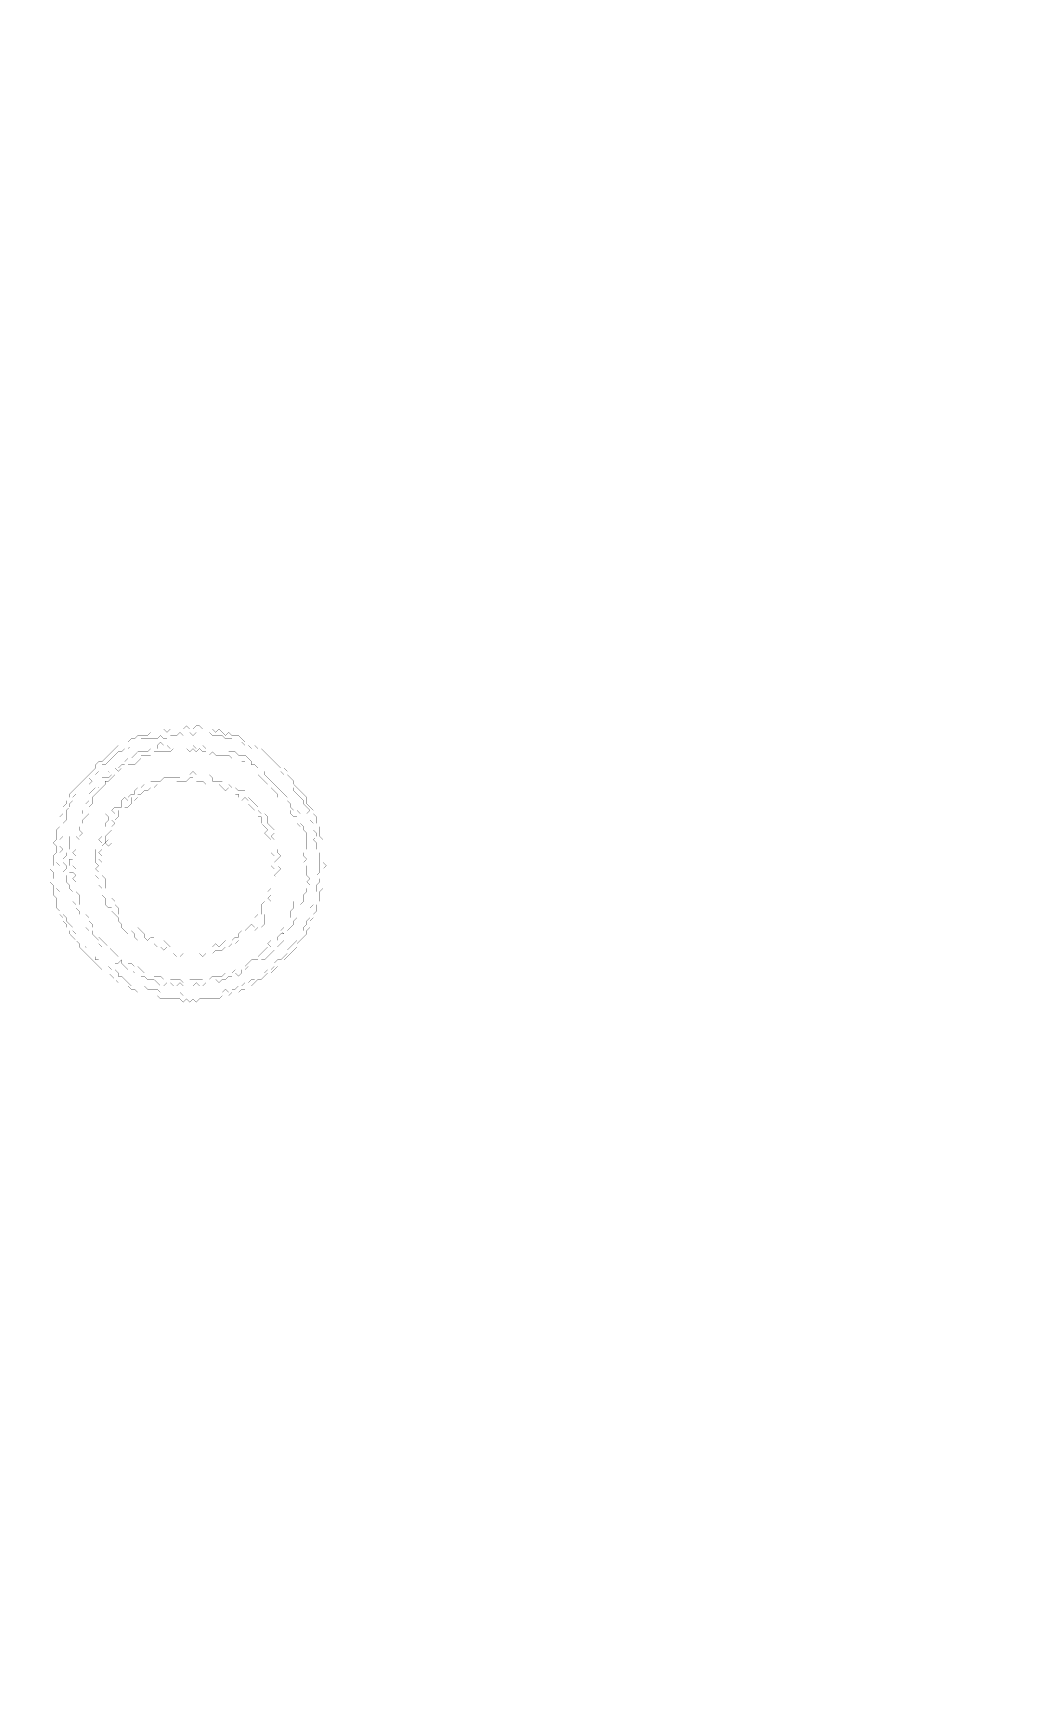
# Model space of a CAD drawing. Header units: metres. Extents: x 0 to 4979, y -4979 to 0.
# Drawn here: x 2025 to 4979, y -4979 to 0 of the extents above; entities that cross this region are included whole.
import ezdxf

# ---------------------------------------------------------------- set-up
doc = ezdxf.new("R2010")
doc.units = ezdxf.units.M
for name, color, linetype in [('conductor', 1, 'Continuous'), ('dielectric', 8, 'Continuous'), ('substrate', 5, 'Continuous')]:
    doc.layers.add(name, color=color, linetype=linetype)

msp = doc.modelspace()

# ---------------------------------------------------------------- linework, layer by layer
at = {"layer": 'conductor', "const_width": 0.5}
for points in [[(2464.8, -2094.6), (2455, -2104.3), (2445.3, -2104.3), (2435.5, -2104.3), (2425.8, -2114.1), (2416.1, -2114.1), (2406.3, -2104.3), (2396.6, -2114.1), (2386.8, -2114.1), (2377.1, -2114.1), (2367.4, -2114.1), (2357.6, -2114.1), (2347.9, -2114.1), (2338.1, -2123.8), (2328.4, -2133.5), (2318.6, -2133.5), (2308.9, -2143.3), (2299.2, -2143.3), (2289.4, -2153), (2279.7, -2153), (2269.9, -2162.8), (2260.2, -2172.5), (2250.4, -2182.2), (2240.7, -2192), (2231, -2192), (2221.2, -2201.7), (2221.2, -2211.5), (2211.5, -2221.2), (2201.7, -2221.2), (2192, -2231), (2201.7, -2240.7), (2192, -2250.4), (2182.2, -2250.4), (2172.5, -2250.4), (2162.8, -2260.2), (2153, -2269.9), (2153, -2279.7), (2143.3, -2289.4), (2143.3, -2299.2), (2133.5, -2308.9), (2133.5, -2318.6), (2123.8, -2328.4), (2123.8, -2338.1), (2123.8, -2347.9), (2123.8, -2357.6), (2114.1, -2367.4), (2114.1, -2377.1), (2114.1, -2386.8), (2114.1, -2396.6), (2114.1, -2406.3), (2104.3, -2416.1), (2104.3, -2425.8), (2104.3, -2435.5), (2114.1, -2445.3), (2104.3, -2455), (2104.3, -2464.8), (2104.3, -2474.5), (2094.6, -2484.3), (2104.3, -2494), (2104.3, -2503.7), (2104.3, -2513.5), (2104.3, -2523.2), (2104.3, -2533), (2104.3, -2542.7), (2104.3, -2552.5), (2094.6, -2562.2), (2104.3, -2571.9), (2104.3, -2581.7), (2114.1, -2591.4), (2114.1, -2601.2), (2114.1, -2610.9), (2114.1, -2620.6), (2114.1, -2630.4), (2114.1, -2640.1), (2123.8, -2649.9), (2123.8, -2659.6), (2133.5, -2669.4), (2143.3, -2679.1), (2143.3, -2688.8), (2153, -2698.6), (2153, -2708.3), (2162.8, -2718.1), (2172.5, -2727.8), (2182.2, -2737.6), (2192, -2747.3), (2201.7, -2757), (2211.5, -2766.8), (2211.5, -2776.5), (2221.2, -2776.5), (2231, -2786.3), (2240.7, -2796), (2250.4, -2796), (2260.2, -2805.8), (2269.9, -2805.8), (2279.7, -2815.5), (2279.7, -2825.2), (2289.4, -2825.2), (2299.2, -2835), (2308.9, -2844.7), (2318.6, -2854.5), (2328.4, -2844.7), (2338.1, -2854.5), (2347.9, -2854.5), (2357.6, -2854.5), (2367.4, -2864.2), (2377.1, -2864.2), (2386.8, -2864.2), (2396.6, -2864.2), (2406.3, -2873.9), (2416.1, -2873.9), (2425.8, -2873.9), (2435.5, -2873.9), (2445.3, -2873.9), (2455, -2873.9), (2464.8, -2873.9), (2474.5, -2883.7), (2484.3, -2883.7), (2494, -2883.7), (2503.7, -2883.7), (2513.5, -2883.7), (2523.2, -2883.7), (2533, -2883.7), (2542.7, -2883.7), (2552.5, -2883.7), (2562.2, -2883.7), (2571.9, -2873.9), (2581.7, -2873.9), (2591.4, -2873.9), (2601.2, -2864.2), (2610.9, -2873.9), (2620.6, -2864.2), (2630.4, -2864.2), (2640.1, -2854.5), (2649.9, -2854.5), (2659.6, -2844.7), (2669.4, -2844.7), (2679.1, -2835), (2688.8, -2835), (2698.6, -2825.2), (2708.3, -2815.5), (2718.1, -2815.5), (2727.8, -2805.8), (2737.6, -2805.8), (2747.3, -2796), (2747.3, -2786.3), (2757, -2776.5), (2766.8, -2776.5), (2776.5, -2766.8), (2786.3, -2757), (2786.3, -2747.3), (2796, -2737.6), (2805.8, -2727.8), (2815.5, -2718.1), (2815.5, -2708.3), (2825.2, -2698.6), (2835, -2688.8), (2835, -2679.1), (2844.7, -2669.4), (2844.7, -2659.6), (2854.5, -2649.9), (2854.5, -2640.1), (2854.5, -2630.4), (2854.5, -2620.6), (2864.2, -2610.9), (2864.2, -2601.2), (2864.2, -2591.4), (2864.2, -2581.7), (2873.9, -2571.9), (2873.9, -2562.2), (2873.9, -2552.5), (2883.7, -2542.7), (2883.7, -2533), (2873.9, -2523.2), (2883.7, -2513.5), (2883.7, -2503.7), (2883.7, -2494), (2883.7, -2484.3), (2883.7, -2474.5), (2883.7, -2464.8), (2883.7, -2455), (2873.9, -2445.3), (2873.9, -2435.5), (2873.9, -2425.8), (2864.2, -2416.1), (2873.9, -2406.3), (2873.9, -2396.6), (2864.2, -2386.8), (2864.2, -2377.1), (2864.2, -2367.4), (2854.5, -2357.6), (2854.5, -2347.9), (2844.7, -2338.1), (2854.5, -2328.4), (2844.7, -2318.6), (2835, -2308.9), (2835, -2299.2), (2825.2, -2289.4), (2815.5, -2279.7), (2805.8, -2269.9), (2805.8, -2260.2), (2796, -2250.4), (2786.3, -2240.7), (2776.5, -2231), (2776.5, -2221.2), (2766.8, -2211.5), (2757, -2211.5), (2747.3, -2201.7), (2737.6, -2192), (2727.8, -2182.2), (2718.1, -2172.5), (2708.3, -2162.8), (2698.6, -2153), (2688.8, -2143.3), (2679.1, -2143.3), (2669.4, -2133.5), (2659.6, -2133.5), (2649.9, -2123.8), (2640.1, -2123.8), (2630.4, -2123.8), (2620.6, -2114.1), (2610.9, -2114.1), (2601.2, -2114.1), (2591.4, -2104.3), (2581.7, -2104.3), (2571.9, -2104.3), (2562.2, -2104.3), (2552.5, -2094.6), (2542.7, -2094.6), (2533, -2094.6), (2523.2, -2094.6), (2513.5, -2094.6), (2503.7, -2104.3), (2494, -2094.6), (2484.3, -2094.6), (2474.5, -2104.3)], [(2396.6, -2133.5), (2406.3, -2123.8), (2416.1, -2133.5), (2425.8, -2133.5), (2435.5, -2143.3), (2445.3, -2133.5), (2455, -2133.5), (2464.8, -2133.5), (2474.5, -2133.5), (2484.3, -2133.5), (2494, -2133.5), (2503.7, -2133.5), (2513.5, -2143.3), (2523.2, -2133.5), (2533, -2133.5), (2542.7, -2143.3), (2552.5, -2143.3), (2562.2, -2133.5), (2571.9, -2143.3), (2581.7, -2143.3), (2591.4, -2143.3), (2601.2, -2133.5), (2610.9, -2143.3), (2610.9, -2153), (2620.6, -2153), (2630.4, -2153), (2640.1, -2162.8), (2649.9, -2162.8), (2659.6, -2162.8), (2669.4, -2172.5), (2679.1, -2182.2), (2679.1, -2192), (2688.8, -2192), (2698.6, -2201.7), (2708.3, -2201.7), (2718.1, -2211.5), (2718.1, -2221.2), (2727.8, -2231), (2737.6, -2240.7), (2747.3, -2250.4), (2757, -2260.2), (2766.8, -2269.9), (2776.5, -2279.7), (2786.3, -2289.4), (2786.3, -2299.2), (2796, -2308.9), (2796, -2318.6), (2805.8, -2328.4), (2815.5, -2328.4), (2825.2, -2338.1), (2825.2, -2347.9), (2825.2, -2357.6), (2825.2, -2367.4), (2835, -2377.1), (2835, -2386.8), (2844.7, -2396.6), (2844.7, -2406.3), (2844.7, -2416.1), (2844.7, -2425.8), (2844.7, -2435.5), (2844.7, -2445.3), (2835, -2455), (2835, -2464.8), (2844.7, -2474.5), (2835, -2484.3), (2844.7, -2494), (2844.7, -2503.7), (2844.7, -2513.5), (2844.7, -2523.2), (2854.5, -2533), (2844.7, -2542.7), (2854.5, -2552.5), (2844.7, -2562.2), (2844.7, -2571.9), (2835, -2581.7), (2835, -2591.4), (2835, -2601.2), (2825.2, -2610.9), (2825.2, -2620.6), (2815.5, -2630.4), (2815.5, -2640.1), (2815.5, -2649.9), (2805.8, -2659.6), (2805.8, -2669.4), (2796, -2679.1), (2786.3, -2688.8), (2786.3, -2698.6), (2776.5, -2708.3), (2776.5, -2718.1), (2766.8, -2727.8), (2757, -2737.6), (2747.3, -2737.6), (2747.3, -2747.3), (2737.6, -2757), (2727.8, -2766.8), (2718.1, -2776.5), (2708.3, -2776.5), (2698.6, -2786.3), (2688.8, -2796), (2679.1, -2796), (2669.4, -2796), (2659.6, -2805.8), (2649.9, -2805.8), (2649.9, -2815.5), (2640.1, -2825.2), (2630.4, -2815.5), (2620.6, -2825.2), (2610.9, -2825.2), (2601.2, -2835), (2591.4, -2835), (2581.7, -2844.7), (2571.9, -2835), (2562.2, -2844.7), (2552.5, -2844.7), (2542.7, -2844.7), (2533, -2854.5), (2523.2, -2854.5), (2513.5, -2844.7), (2503.7, -2854.5), (2494, -2854.5), (2484.3, -2854.5), (2474.5, -2854.5), (2464.8, -2844.7), (2455, -2854.5), (2445.3, -2854.5), (2435.5, -2844.7), (2425.8, -2844.7), (2416.1, -2854.5), (2406.3, -2854.5), (2396.6, -2844.7), (2386.8, -2835), (2377.1, -2835), (2367.4, -2835), (2357.6, -2825.2), (2347.9, -2825.2), (2338.1, -2815.5), (2328.4, -2815.5), (2318.6, -2805.8), (2308.9, -2805.8), (2299.2, -2796), (2289.4, -2786.3), (2289.4, -2776.5), (2279.7, -2786.3), (2269.9, -2786.3), (2260.2, -2776.5), (2260.2, -2766.8), (2250.4, -2766.8), (2240.7, -2757), (2231, -2747.3), (2231, -2737.6), (2221.2, -2727.8), (2221.2, -2718.1), (2211.5, -2708.3), (2201.7, -2698.6), (2201.7, -2688.8), (2192, -2688.8), (2182.2, -2679.1), (2182.2, -2669.4), (2182.2, -2659.6), (2172.5, -2649.9), (2162.8, -2640.1), (2162.8, -2630.4), (2153, -2620.6), (2153, -2610.9), (2143.3, -2601.2), (2143.3, -2591.4), (2143.3, -2581.7), (2143.3, -2571.9), (2133.5, -2562.2), (2133.5, -2552.5), (2123.8, -2542.7), (2123.8, -2533), (2123.8, -2523.2), (2114.1, -2513.5), (2123.8, -2503.7), (2123.8, -2494), (2114.1, -2484.3), (2114.1, -2474.5), (2123.8, -2464.8), (2123.8, -2455), (2133.5, -2445.3), (2133.5, -2435.5), (2133.5, -2425.8), (2133.5, -2416.1), (2133.5, -2406.3), (2143.3, -2396.6), (2153, -2386.8), (2153, -2377.1), (2153, -2367.4), (2153, -2357.6), (2153, -2347.9), (2162.8, -2338.1), (2172.5, -2338.1), (2172.5, -2328.4), (2182.2, -2318.6), (2182.2, -2308.9), (2192, -2299.2), (2192, -2289.4), (2192, -2279.7), (2201.7, -2269.9), (2211.5, -2260.2), (2221.2, -2260.2), (2211.5, -2250.4), (2221.2, -2240.7), (2231, -2231), (2240.7, -2231), (2250.4, -2231), (2260.2, -2221.2), (2250.4, -2211.5), (2260.2, -2201.7), (2269.9, -2192), (2279.7, -2201.7), (2289.4, -2192), (2299.2, -2192), (2299.2, -2182.2), (2308.9, -2172.5), (2318.6, -2172.5), (2328.4, -2162.8), (2338.1, -2153), (2347.9, -2153), (2357.6, -2153), (2367.4, -2153), (2377.1, -2143.3), (2386.8, -2143.3), (2396.6, -2143.3)], [(2494, -2231), (2484.3, -2240.7), (2474.5, -2240.7), (2464.8, -2240.7), (2455, -2240.7), (2445.3, -2250.4), (2435.5, -2250.4), (2425.8, -2250.4), (2416.1, -2250.4), (2406.3, -2250.4), (2396.6, -2250.4), (2386.8, -2260.2), (2377.1, -2260.2), (2367.4, -2269.9), (2357.6, -2269.9), (2347.9, -2279.7), (2338.1, -2279.7), (2338.1, -2289.4), (2328.4, -2299.2), (2318.6, -2289.4), (2318.6, -2299.2), (2318.6, -2308.9), (2308.9, -2318.6), (2299.2, -2318.6), (2289.4, -2328.4), (2279.7, -2328.4), (2279.7, -2338.1), (2279.7, -2347.9), (2269.9, -2357.6), (2260.2, -2347.9), (2260.2, -2338.1), (2260.2, -2347.9), (2260.2, -2357.6), (2269.9, -2367.4), (2260.2, -2377.1), (2260.2, -2386.8), (2250.4, -2396.6), (2240.7, -2406.3), (2240.7, -2416.1), (2240.7, -2425.8), (2231, -2435.5), (2231, -2445.3), (2221.2, -2455), (2231, -2464.8), (2221.2, -2474.5), (2231, -2484.3), (2231, -2494), (2231, -2503.7), (2231, -2513.5), (2231, -2523.2), (2240.7, -2533), (2240.7, -2542.7), (2240.7, -2552.5), (2240.7, -2562.2), (2250.4, -2571.9), (2260.2, -2581.7), (2260.2, -2591.4), (2269.9, -2601.2), (2269.9, -2610.9), (2279.7, -2620.6), (2279.7, -2630.4), (2279.7, -2640.1), (2289.4, -2649.9), (2299.2, -2659.6), (2308.9, -2669.4), (2318.6, -2679.1), (2328.4, -2688.8), (2338.1, -2679.1), (2347.9, -2688.8), (2357.6, -2698.6), (2357.6, -2708.3), (2367.4, -2718.1), (2377.1, -2708.3), (2386.8, -2708.3), (2396.6, -2718.1), (2406.3, -2727.8), (2416.1, -2718.1), (2425.8, -2727.8), (2435.5, -2737.6), (2445.3, -2737.6), (2455, -2737.6), (2464.8, -2737.6), (2474.5, -2737.6), (2484.3, -2737.6), (2494, -2737.6), (2503.7, -2737.6), (2513.5, -2737.6), (2523.2, -2737.6), (2533, -2737.6), (2542.7, -2747.3), (2552.5, -2737.6), (2562.2, -2737.6), (2571.9, -2727.8), (2581.7, -2737.6), (2591.4, -2727.8), (2601.2, -2718.1), (2610.9, -2718.1), (2620.6, -2718.1), (2630.4, -2708.3), (2640.1, -2708.3), (2640.1, -2698.6), (2649.9, -2688.8), (2659.6, -2688.8), (2669.4, -2679.1), (2679.1, -2669.4), (2688.8, -2679.1), (2688.8, -2669.4), (2688.8, -2659.6), (2688.8, -2649.9), (2698.6, -2640.1), (2708.3, -2640.1), (2708.3, -2630.4), (2708.3, -2620.6), (2708.3, -2610.9), (2718.1, -2601.2), (2727.8, -2601.2), (2737.6, -2601.2), (2727.8, -2591.4), (2737.6, -2581.7), (2727.8, -2571.9), (2737.6, -2562.2), (2737.6, -2552.5), (2737.6, -2542.7), (2737.6, -2533), (2737.6, -2523.2), (2737.6, -2513.5), (2747.3, -2503.7), (2737.6, -2494), (2737.6, -2484.3), (2737.6, -2474.5), (2747.3, -2464.8), (2737.6, -2455), (2737.6, -2445.3), (2737.6, -2435.5), (2737.6, -2425.8), (2737.6, -2416.1), (2727.8, -2406.3), (2718.1, -2396.6), (2727.8, -2386.8), (2718.1, -2377.1), (2708.3, -2367.4), (2708.3, -2357.6), (2708.3, -2347.9), (2698.6, -2347.9), (2688.8, -2338.1), (2688.8, -2328.4), (2679.1, -2318.6), (2669.4, -2308.9), (2669.4, -2299.2), (2659.6, -2289.4), (2649.9, -2299.2), (2640.1, -2289.4), (2640.1, -2279.7), (2630.4, -2279.7), (2620.6, -2269.9), (2610.9, -2260.2), (2601.2, -2269.9), (2591.4, -2260.2), (2581.7, -2250.4), (2571.9, -2250.4), (2562.2, -2250.4), (2552.5, -2250.4), (2542.7, -2250.4), (2533, -2240.7), (2523.2, -2240.7), (2513.5, -2240.7), (2503.7, -2231)], [(2240.7, -2425.8), (2250.4, -2416.1), (2260.2, -2425.8), (2250.4, -2435.5)]]:
    msp.add_lwpolyline(points, close=True, dxfattribs=at)
at = {"layer": 'dielectric', "const_width": 0.5}
msp.add_lwpolyline([(2854.5, -2659.6)], close=True, dxfattribs=at)
at = {"layer": 'substrate', "const_width": 0.5}
msp.add_lwpolyline([(2016.6, -4978.3), (2026.4, -4978.3), (2036.1, -4978.3), (2045.9, -4978.3), (2055.6, -4978.3), (2065.3, -4978.3), (2075.1, -4978.3), (2084.8, -4978.3), (2094.6, -4978.3), (2104.3, -4978.3), (2114.1, -4978.3), (2123.8, -4978.3), (2133.5, -4978.3), (2143.3, -4978.3), (2153, -4978.3), (2162.8, -4978.3), (2172.5, -4978.3), (2182.2, -4978.3), (2192, -4978.3), (2201.7, -4978.3), (2211.5, -4978.3), (2221.2, -4978.3), (2231, -4978.3), (2240.7, -4978.3), (2250.4, -4978.3), (2260.2, -4978.3), (2269.9, -4978.3), (2279.7, -4978.3), (2289.4, -4978.3), (2299.2, -4978.3), (2308.9, -4978.3), (2318.6, -4978.3), (2328.4, -4978.3), (2338.1, -4978.3), (2347.9, -4978.3), (2357.6, -4978.3), (2367.4, -4978.3), (2377.1, -4978.3), (2386.8, -4978.3), (2396.6, -4978.3), (2406.3, -4978.3), (2416.1, -4978.3), (2425.8, -4978.3), (2435.5, -4978.3), (2445.3, -4978.3), (2455, -4978.3), (2464.8, -4978.3), (2474.5, -4978.3), (2484.3, -4978.3), (2494, -4978.3), (2503.7, -4978.3), (2513.5, -4978.3), (2523.2, -4978.3), (2533, -4978.3), (2542.7, -4978.3), (2552.5, -4978.3), (2562.2, -4978.3), (2571.9, -4978.3), (2581.7, -4978.3), (2591.4, -4978.3), (2601.2, -4978.3), (2610.9, -4978.3), (2620.6, -4978.3), (2630.4, -4978.3), (2640.1, -4978.3), (2649.9, -4978.3), (2659.6, -4978.3), (2669.4, -4978.3), (2679.1, -4978.3), (2688.8, -4978.3), (2698.6, -4978.3), (2708.3, -4978.3), (2718.1, -4978.3), (2727.8, -4978.3), (2737.6, -4978.3), (2747.3, -4978.3), (2757, -4978.3), (2766.8, -4978.3), (2776.5, -4978.3), (2786.3, -4978.3), (2796, -4978.3), (2805.8, -4978.3), (2815.5, -4978.3), (2825.2, -4978.3), (2835, -4978.3), (2844.7, -4978.3), (2854.5, -4978.3), (2864.2, -4978.3), (2873.9, -4978.3), (2883.7, -4978.3), (2893.4, -4978.3), (2903.2, -4978.3), (2912.9, -4978.3), (2922.7, -4978.3), (2932.4, -4978.3), (2942.1, -4978.3), (2951.9, -4978.3), (2961.6, -4978.3), (2971.4, -4978.3), (2981.1, -4978.3), (2990.9, -4978.3), (3000.6, -4978.3), (3010.3, -4978.3), (3020.1, -4978.3), (3029.8, -4978.3), (3039.6, -4978.3), (3049.3, -4978.3), (3059, -4978.3), (3068.8, -4978.3), (3078.5, -4978.3), (3088.3, -4978.3), (3098, -4978.3), (3107.8, -4978.3), (3117.5, -4978.3), (3127.2, -4978.3), (3137, -4978.3), (3146.7, -4978.3), (3156.5, -4978.3), (3166.2, -4978.3), (3176, -4978.3), (3185.7, -4978.3), (3195.4, -4978.3), (3205.2, -4978.3), (3214.9, -4978.3), (3224.7, -4978.3), (3234.4, -4978.3), (3244.1, -4978.3), (3253.9, -4978.3), (3263.6, -4978.3), (3273.4, -4978.3), (3283.1, -4978.3), (3292.9, -4978.3), (3302.6, -4978.3), (3312.3, -4978.3), (3322.1, -4978.3), (3331.8, -4978.3), (3341.6, -4978.3), (3351.3, -4978.3), (3361.1, -4978.3), (3370.8, -4978.3), (3380.5, -4978.3), (3390.3, -4978.3), (3400, -4978.3), (3409.8, -4978.3), (3419.5, -4978.3), (3429.2, -4978.3), (3439, -4978.3), (3448.7, -4978.3), (3458.5, -4978.3), (3468.2, -4978.3), (3478, -4978.3), (3487.7, -4978.3), (3497.4, -4978.3), (3507.2, -4978.3), (3516.9, -4978.3), (3526.7, -4978.3), (3536.4, -4978.3), (3546.2, -4978.3), (3555.9, -4978.3), (3565.6, -4978.3), (3575.4, -4978.3), (3585.1, -4978.3), (3594.9, -4978.3), (3604.6, -4978.3), (3614.4, -4978.3), (3624.1, -4978.3), (3633.8, -4978.3), (3643.6, -4978.3), (3653.3, -4978.3), (3663.1, -4978.3), (3672.8, -4978.3), (3682.5, -4978.3), (3692.3, -4978.3), (3702, -4978.3), (3711.8, -4978.3), (3721.5, -4978.3), (3731.3, -4978.3), (3741, -4978.3), (3750.7, -4978.3), (3760.5, -4978.3), (3770.2, -4978.3), (3780, -4978.3), (3789.7, -4978.3), (3799.5, -4978.3), (3809.2, -4978.3), (3818.9, -4978.3), (3828.7, -4978.3), (3838.4, -4978.3), (3848.2, -4978.3), (3857.9, -4978.3), (3867.6, -4978.3), (3877.4, -4978.3), (3887.1, -4978.3), (3896.9, -4978.3), (3906.6, -4978.3), (3916.4, -4978.3), (3926.1, -4978.3), (3935.8, -4978.3), (3945.6, -4978.3), (3955.3, -4978.3), (3965.1, -4978.3), (3974.8, -4978.3), (3984.6, -4978.3), (3994.3, -4978.3), (4004, -4978.3), (4013.8, -4978.3), (4023.5, -4978.3), (4033.3, -4978.3), (4043, -4978.3), (4052.8, -4978.3), (4062.5, -4978.3), (4072.2, -4978.3), (4082, -4978.3), (4091.7, -4978.3), (4101.5, -4978.3), (4111.2, -4978.3), (4120.9, -4978.3), (4130.7, -4978.3), (4140.4, -4978.3), (4150.2, -4978.3), (4159.9, -4978.3), (4169.7, -4978.3), (4179.4, -4978.3), (4189.1, -4978.3), (4198.9, -4978.3), (4208.6, -4978.3), (4218.4, -4978.3), (4228.1, -4978.3), (4237.9, -4978.3), (4247.6, -4978.3), (4257.3, -4978.3), (4267.1, -4978.3), (4276.8, -4978.3), (4286.6, -4978.3), (4296.3, -4978.3), (4306, -4978.3), (4315.8, -4978.3), (4325.5, -4978.3), (4335.3, -4978.3), (4345, -4978.3), (4354.8, -4978.3), (4364.5, -4978.3), (4374.2, -4978.3), (4384, -4978.3), (4393.7, -4978.3), (4403.5, -4978.3), (4413.2, -4978.3), (4423, -4978.3), (4432.7, -4978.3), (4442.4, -4978.3), (4452.2, -4978.3), (4461.9, -4978.3), (4471.7, -4978.3), (4481.4, -4978.3), (4491.1, -4978.3), (4500.9, -4978.3), (4510.6, -4978.3), (4520.4, -4978.3), (4530.1, -4978.3), (4539.9, -4978.3), (4549.6, -4978.3), (4559.3, -4978.3), (4569.1, -4978.3), (4578.8, -4978.3), (4588.6, -4978.3), (4598.3, -4978.3), (4608.1, -4978.3), (4617.8, -4978.3), (4627.5, -4978.3), (4637.3, -4978.3), (4647, -4978.3), (4656.8, -4978.3), (4666.5, -4978.3), (4676.2, -4978.3), (4686, -4978.3), (4695.7, -4978.3), (4705.5, -4978.3), (4715.2, -4978.3), (4725, -4978.3), (4734.7, -4978.3), (4744.4, -4978.3), (4754.2, -4978.3), (4763.9, -4978.3), (4773.7, -4978.3), (4783.4, -4978.3), (4793.2, -4978.3), (4802.9, -4978.3), (4812.6, -4978.3), (4822.4, -4978.3), (4832.1, -4978.3), (4841.9, -4978.3), (4851.6, -4978.3), (4861.4, -4978.3), (4871.1, -4978.3), (4880.8, -4978.3), (4890.6, -4978.3), (4900.3, -4978.3), (4910.1, -4978.3), (4919.8, -4978.3), (4929.5, -4978.3), (4939.3, -4978.3), (4949, -4978.3), (4958.8, -4978.3), (4968.5, -4978.3), (4978.3, -4978.3), (4978.3, -4968.5), (4978.3, -4958.8), (4978.3, -4949), (4978.3, -4939.3), (4978.3, -4929.5), (4978.3, -4919.8), (4978.3, -4910.1), (4978.3, -4900.3), (4978.3, -4890.6), (4978.3, -4880.8), (4978.3, -4871.1), (4978.3, -4861.4), (4978.3, -4851.6), (4978.3, -4841.9), (4978.3, -4832.1), (4978.3, -4822.4), (4978.3, -4812.6), (4978.3, -4802.9), (4978.3, -4793.2), (4978.3, -4783.4), (4978.3, -4773.7), (4978.3, -4763.9), (4978.3, -4754.2), (4978.3, -4744.4), (4978.3, -4734.7), (4978.3, -4725), (4978.3, -4715.2), (4978.3, -4705.5), (4978.3, -4695.7), (4978.3, -4686), (4978.3, -4676.2), (4978.3, -4666.5), (4978.3, -4656.8), (4978.3, -4647), (4978.3, -4637.3), (4978.3, -4627.5), (4978.3, -4617.8), (4978.3, -4608.1), (4978.3, -4598.3), (4978.3, -4588.6), (4978.3, -4578.8), (4978.3, -4569.1), (4978.3, -4559.3), (4978.3, -4549.6), (4978.3, -4539.9), (4978.3, -4530.1), (4978.3, -4520.4), (4978.3, -4510.6), (4978.3, -4500.9), (4978.3, -4491.1), (4978.3, -4481.4), (4978.3, -4471.7), (4978.3, -4461.9), (4978.3, -4452.2), (4978.3, -4442.4), (4978.3, -4432.7), (4978.3, -4423), (4978.3, -4413.2), (4978.3, -4403.5), (4978.3, -4393.7), (4978.3, -4384), (4978.3, -4374.2), (4978.3, -4364.5), (4978.3, -4354.8), (4978.3, -4345), (4978.3, -4335.3), (4978.3, -4325.5), (4978.3, -4315.8), (4978.3, -4306), (4978.3, -4296.3), (4978.3, -4286.6), (4978.3, -4276.8), (4978.3, -4267.1), (4978.3, -4257.3), (4978.3, -4247.6), (4978.3, -4237.9), (4978.3, -4228.1), (4978.3, -4218.4), (4978.3, -4208.6), (4978.3, -4198.9), (4978.3, -4189.1), (4978.3, -4179.4), (4978.3, -4169.7), (4978.3, -4159.9), (4978.3, -4150.2), (4978.3, -4140.4), (4978.3, -4130.7), (4978.3, -4120.9), (4978.3, -4111.2), (4978.3, -4101.5), (4978.3, -4091.7), (4978.3, -4082), (4978.3, -4072.2), (4978.3, -4062.5), (4978.3, -4052.8), (4978.3, -4043), (4978.3, -4033.3), (4978.3, -4023.5), (4978.3, -4013.8), (4978.3, -4004), (4978.3, -3994.3), (4978.3, -3984.6), (4978.3, -3974.8), (4978.3, -3965.1), (4978.3, -3955.3), (4978.3, -3945.6), (4978.3, -3935.8), (4978.3, -3926.1), (4978.3, -3916.4), (4978.3, -3906.6), (4978.3, -3896.9), (4978.3, -3887.1), (4978.3, -3877.4), (4978.3, -3867.6), (4978.3, -3857.9), (4978.3, -3848.2), (4978.3, -3838.4), (4978.3, -3828.7), (4978.3, -3818.9), (4978.3, -3809.2), (4978.3, -3799.5), (4978.3, -3789.7), (4978.3, -3780), (4978.3, -3770.2), (4978.3, -3760.5), (4978.3, -3750.7), (4978.3, -3741), (4978.3, -3731.3), (4978.3, -3721.5), (4978.3, -3711.8), (4978.3, -3702), (4978.3, -3692.3), (4978.3, -3682.5), (4978.3, -3672.8), (4978.3, -3663.1), (4978.3, -3653.3), (4978.3, -3643.6), (4978.3, -3633.8), (4978.3, -3624.1), (4978.3, -3614.4), (4978.3, -3604.6), (4978.3, -3594.9), (4978.3, -3585.1), (4978.3, -3575.4), (4978.3, -3565.6), (4978.3, -3555.9), (4978.3, -3546.2), (4978.3, -3536.4), (4978.3, -3526.7), (4978.3, -3516.9), (4978.3, -3507.2), (4978.3, -3497.4), (4978.3, -3487.7), (4978.3, -3478), (4978.3, -3468.2), (4978.3, -3458.5), (4978.3, -3448.7), (4978.3, -3439), (4978.3, -3429.2), (4978.3, -3419.5), (4978.3, -3409.8), (4978.3, -3400), (4978.3, -3390.3), (4978.3, -3380.5), (4978.3, -3370.8), (4978.3, -3361.1), (4978.3, -3351.3), (4978.3, -3341.6), (4978.3, -3331.8), (4978.3, -3322.1), (4978.3, -3312.3), (4978.3, -3302.6), (4978.3, -3292.9), (4978.3, -3283.1), (4978.3, -3273.4), (4978.3, -3263.6), (4978.3, -3253.9), (4978.3, -3244.1), (4978.3, -3234.4), (4978.3, -3224.7), (4978.3, -3214.9), (4978.3, -3205.2), (4978.3, -3195.4), (4978.3, -3185.7), (4978.3, -3176), (4978.3, -3166.2), (4978.3, -3156.5), (4978.3, -3146.7), (4978.3, -3137), (4978.3, -3127.2), (4978.3, -3117.5), (4978.3, -3107.8), (4978.3, -3098), (4978.3, -3088.3), (4978.3, -3078.5), (4978.3, -3068.8), (4978.3, -3059), (4978.3, -3049.3), (4978.3, -3039.6), (4978.3, -3029.8), (4978.3, -3020.1), (4978.3, -3010.3), (4978.3, -3000.6), (4978.3, -2990.9), (4978.3, -2981.1), (4978.3, -2971.4), (4978.3, -2961.6), (4978.3, -2951.9), (4978.3, -2942.1), (4978.3, -2932.4), (4978.3, -2922.7), (4978.3, -2912.9), (4978.3, -2903.2), (4978.3, -2893.4), (4978.3, -2883.7), (4978.3, -2873.9), (4978.3, -2864.2), (4978.3, -2854.5), (4978.3, -2844.7), (4978.3, -2835), (4978.3, -2825.2), (4978.3, -2815.5), (4978.3, -2805.8), (4978.3, -2796), (4978.3, -2786.3), (4978.3, -2776.5), (4978.3, -2766.8), (4978.3, -2757), (4978.3, -2747.3), (4978.3, -2737.6), (4978.3, -2727.8), (4978.3, -2718.1), (4978.3, -2708.3), (4978.3, -2698.6), (4978.3, -2688.8), (4978.3, -2679.1), (4978.3, -2669.4), (4978.3, -2659.6), (4978.3, -2649.9), (4978.3, -2640.1), (4978.3, -2630.4), (4978.3, -2620.6), (4978.3, -2610.9), (4978.3, -2601.2), (4978.3, -2591.4), (4978.3, -2581.7), (4978.3, -2571.9), (4978.3, -2562.2), (4978.3, -2552.5), (4978.3, -2542.7), (4978.3, -2533), (4978.3, -2523.2), (4978.3, -2513.5), (4978.3, -2503.7), (4978.3, -2494), (4978.3, -2484.3), (4978.3, -2474.5), (4978.3, -2464.8), (4978.3, -2455), (4978.3, -2445.3), (4978.3, -2435.5), (4978.3, -2425.8), (4978.3, -2416.1), (4978.3, -2406.3), (4978.3, -2396.6), (4978.3, -2386.8), (4978.3, -2377.1), (4978.3, -2367.4), (4978.3, -2357.6), (4978.3, -2347.9), (4978.3, -2338.1), (4978.3, -2328.4), (4978.3, -2318.6), (4978.3, -2308.9), (4978.3, -2299.2), (4978.3, -2289.4), (4978.3, -2279.7), (4978.3, -2269.9), (4978.3, -2260.2), (4978.3, -2250.4), (4978.3, -2240.7), (4978.3, -2231), (4978.3, -2221.2), (4978.3, -2211.5), (4978.3, -2201.7), (4978.3, -2192), (4978.3, -2182.2), (4978.3, -2172.5), (4978.3, -2162.8), (4978.3, -2153), (4978.3, -2143.3), (4978.3, -2133.5), (4978.3, -2123.8), (4978.3, -2114.1), (4978.3, -2104.3), (4978.3, -2094.6), (4978.3, -2084.8), (4978.3, -2075.1), (4978.3, -2065.3), (4978.3, -2055.6), (4978.3, -2045.9), (4978.3, -2036.1), (4978.3, -2026.4), (4978.3, -2016.6), (4978.3, -2006.9), (4978.3, -1997.1), (4978.3, -1987.4), (4978.3, -1977.7), (4978.3, -1967.9), (4978.3, -1958.2), (4978.3, -1948.4), (4978.3, -1938.7), (4978.3, -1929), (4978.3, -1919.2), (4978.3, -1909.5), (4978.3, -1899.7), (4978.3, -1890), (4978.3, -1880.2), (4978.3, -1870.5), (4978.3, -1860.8), (4978.3, -1851), (4978.3, -1841.3), (4978.3, -1831.5), (4978.3, -1821.8), (4978.3, -1812), (4978.3, -1802.3), (4978.3, -1792.6), (4978.3, -1782.8), (4978.3, -1773.1), (4978.3, -1763.3), (4978.3, -1753.6), (4978.3, -1743.9), (4978.3, -1734.1), (4978.3, -1724.4), (4978.3, -1714.6), (4978.3, -1704.9), (4978.3, -1695.1), (4978.3, -1685.4), (4978.3, -1675.7), (4978.3, -1665.9), (4978.3, -1656.2), (4978.3, -1646.4), (4978.3, -1636.7), (4978.3, -1626.9), (4978.3, -1617.2), (4978.3, -1607.5), (4978.3, -1597.7), (4978.3, -1588), (4978.3, -1578.2), (4978.3, -1568.5), (4978.3, -1558.8), (4978.3, -1549), (4978.3, -1539.3), (4978.3, -1529.5), (4978.3, -1519.8), (4978.3, -1510), (4978.3, -1500.3), (4978.3, -1490.6), (4978.3, -1480.8), (4978.3, -1471.1), (4978.3, -1461.3), (4978.3, -1451.6), (4978.3, -1441.8), (4978.3, -1432.1), (4978.3, -1422.4), (4978.3, -1412.6), (4978.3, -1402.9), (4978.3, -1393.1), (4978.3, -1383.4), (4978.3, -1373.6), (4978.3, -1363.9), (4978.3, -1354.2), (4978.3, -1344.4), (4978.3, -1334.7), (4978.3, -1324.9), (4978.3, -1315.2), (4978.3, -1305.5), (4978.3, -1295.7), (4978.3, -1286), (4978.3, -1276.2), (4978.3, -1266.5), (4978.3, -1256.7), (4978.3, -1247), (4978.3, -1237.3), (4978.3, -1227.5), (4978.3, -1217.8), (4978.3, -1208), (4978.3, -1198.3), (4978.3, -1188.5), (4978.3, -1178.8), (4978.3, -1169.1), (4978.3, -1159.3), (4978.3, -1149.6), (4978.3, -1139.8), (4978.3, -1130.1), (4978.3, -1120.4), (4978.3, -1110.6), (4978.3, -1100.9), (4978.3, -1091.1), (4978.3, -1081.4), (4978.3, -1071.6), (4978.3, -1061.9), (4978.3, -1052.2), (4978.3, -1042.4), (4978.3, -1032.7), (4978.3, -1022.9), (4978.3, -1013.2), (4978.3, -1003.4), (4978.3, -993.7), (4978.3, -984), (4978.3, -974.2), (4978.3, -964.5), (4978.3, -954.7), (4978.3, -945), (4978.3, -935.2), (4978.3, -925.5), (4978.3, -915.8), (4978.3, -906), (4978.3, -896.3), (4978.3, -886.5), (4978.3, -876.8), (4978.3, -867.1), (4978.3, -857.3), (4978.3, -847.6), (4978.3, -837.8), (4978.3, -828.1), (4978.3, -818.3), (4978.3, -808.6), (4978.3, -798.9), (4978.3, -789.1), (4978.3, -779.4), (4978.3, -769.6), (4978.3, -759.9), (4978.3, -750.1), (4978.3, -740.4), (4978.3, -730.7), (4978.3, -720.9), (4978.3, -711.2), (4978.3, -701.4), (4978.3, -691.7), (4978.3, -682), (4978.3, -672.2), (4978.3, -662.5), (4978.3, -652.7), (4978.3, -643), (4978.3, -633.2), (4978.3, -623.5), (4978.3, -613.8), (4978.3, -604), (4978.3, -594.3), (4978.3, -584.5), (4978.3, -574.8), (4978.3, -565), (4978.3, -555.3), (4978.3, -545.6), (4978.3, -535.8), (4978.3, -526.1), (4978.3, -516.3), (4978.3, -506.6), (4978.3, -496.9), (4978.3, -487.1), (4978.3, -477.4), (4978.3, -467.6), (4978.3, -457.9), (4978.3, -448.1), (4978.3, -438.4), (4978.3, -428.7), (4978.3, -418.9), (4978.3, -409.2), (4978.3, -399.4), (4978.3, -389.7), (4978.3, -379.9), (4978.3, -370.2), (4978.3, -360.5), (4978.3, -350.7), (4978.3, -341), (4978.3, -331.2), (4978.3, -321.5), (4978.3, -311.8), (4978.3, -302), (4978.3, -292.3), (4978.3, -282.5), (4978.3, -272.8), (4978.3, -263), (4978.3, -253.3), (4978.3, -243.6), (4978.3, -233.8), (4978.3, -224.1), (4978.3, -214.3), (4978.3, -204.6), (4978.3, -194.8), (4978.3, -185.1), (4978.3, -175.4), (4978.3, -165.6), (4978.3, -155.9), (4978.3, -146.1), (4978.3, -136.4), (4978.3, -126.6), (4978.3, -116.9), (4978.3, -107.2), (4978.3, -97.4), (4978.3, -87.7), (4978.3, -77.9), (4978.3, -68.2), (4978.3, -58.5), (4978.3, -48.7), (4978.3, -39), (4978.3, -29.2), (4978.3, -19.5), (4978.3, -9.7), (4978.3, 0), (4968.5, 0), (4958.8, 0), (4949, 0), (4939.3, 0), (4929.5, 0), (4919.8, 0), (4910.1, 0), (4900.3, 0), (4890.6, 0), (4880.8, 0), (4871.1, 0), (4861.4, 0), (4851.6, 0), (4841.9, 0), (4832.1, 0), (4822.4, 0), (4812.6, 0), (4802.9, 0), (4793.2, 0), (4783.4, 0), (4773.7, 0), (4763.9, 0), (4754.2, 0), (4744.4, 0), (4734.7, 0), (4725, 0), (4715.2, 0), (4705.5, 0), (4695.7, 0), (4686, 0), (4676.2, 0), (4666.5, 0), (4656.8, 0), (4647, 0), (4637.3, 0), (4627.5, 0), (4617.8, 0), (4608.1, 0), (4598.3, 0), (4588.6, 0), (4578.8, 0), (4569.1, 0), (4559.3, 0), (4549.6, 0), (4539.9, 0), (4530.1, 0), (4520.4, 0), (4510.6, 0), (4500.9, 0), (4491.1, 0), (4481.4, 0), (4471.7, 0), (4461.9, 0), (4452.2, 0), (4442.4, 0), (4432.7, 0), (4423, 0), (4413.2, 0), (4403.5, 0), (4393.7, 0), (4384, 0), (4374.2, 0), (4364.5, 0), (4354.8, 0), (4345, 0), (4335.3, 0), (4325.5, 0), (4315.8, 0), (4306, 0), (4296.3, 0), (4286.6, 0), (4276.8, 0), (4267.1, 0), (4257.3, 0), (4247.6, 0), (4237.9, 0), (4228.1, 0), (4218.4, 0), (4208.6, 0), (4198.9, 0), (4189.1, 0), (4179.4, 0), (4169.7, 0), (4159.9, 0), (4150.2, 0), (4140.4, 0), (4130.7, 0), (4120.9, 0), (4111.2, 0), (4101.5, 0), (4091.7, 0), (4082, 0), (4072.2, 0), (4062.5, 0), (4052.8, 0), (4043, 0), (4033.3, 0), (4023.5, 0), (4013.8, 0), (4004, 0), (3994.3, 0), (3984.6, 0), (3974.8, 0), (3965.1, 0), (3955.3, 0), (3945.6, 0), (3935.8, 0), (3926.1, 0), (3916.4, 0), (3906.6, 0), (3896.9, 0), (3887.1, 0), (3877.4, 0), (3867.6, 0), (3857.9, 0), (3848.2, 0), (3838.4, 0), (3828.7, 0), (3818.9, 0), (3809.2, 0), (3799.5, 0), (3789.7, 0), (3780, 0), (3770.2, 0), (3760.5, 0), (3750.7, 0), (3741, 0), (3731.3, 0), (3721.5, 0), (3711.8, 0), (3702, 0), (3692.3, 0), (3682.5, 0), (3672.8, 0), (3663.1, 0), (3653.3, 0), (3643.6, 0), (3633.8, 0), (3624.1, 0), (3614.4, 0), (3604.6, 0), (3594.9, 0), (3585.1, 0), (3575.4, 0), (3565.6, 0), (3555.9, 0), (3546.2, 0), (3536.4, 0), (3526.7, 0), (3516.9, 0), (3507.2, 0), (3497.4, 0), (3487.7, 0), (3478, 0), (3468.2, 0), (3458.5, 0), (3448.7, 0), (3439, 0), (3429.2, 0), (3419.5, 0), (3409.8, 0), (3400, 0), (3390.3, 0), (3380.5, 0), (3370.8, 0), (3361.1, 0), (3351.3, 0), (3341.6, 0), (3331.8, 0), (3322.1, 0), (3312.3, 0), (3302.6, 0), (3292.9, 0), (3283.1, 0), (3273.4, 0), (3263.6, 0), (3253.9, 0), (3244.1, 0), (3234.4, 0), (3224.7, 0), (3214.9, 0), (3205.2, 0), (3195.4, 0), (3185.7, 0), (3176, 0), (3166.2, 0), (3156.5, 0), (3146.7, 0), (3137, 0), (3127.2, 0), (3117.5, 0), (3107.8, 0), (3098, 0), (3088.3, 0), (3078.5, 0), (3068.8, 0), (3059, 0), (3049.3, 0), (3039.6, 0), (3029.8, 0), (3020.1, 0), (3010.3, 0), (3000.6, 0), (2990.9, 0), (2981.1, 0), (2971.4, 0), (2961.6, 0), (2951.9, 0), (2942.1, 0), (2932.4, 0), (2922.7, 0), (2912.9, 0), (2903.2, 0), (2893.4, 0), (2883.7, 0), (2873.9, 0), (2864.2, 0), (2854.5, 0), (2844.7, 0), (2835, 0), (2825.2, 0), (2815.5, 0), (2805.8, 0), (2796, 0), (2786.3, 0), (2776.5, 0), (2766.8, 0), (2757, 0), (2747.3, 0), (2737.6, 0), (2727.8, 0), (2718.1, 0), (2708.3, 0), (2698.6, 0), (2688.8, 0), (2679.1, 0), (2669.4, 0), (2659.6, 0), (2649.9, 0), (2640.1, 0), (2630.4, 0), (2620.6, 0), (2610.9, 0), (2601.2, 0), (2591.4, 0), (2581.7, 0), (2571.9, 0), (2562.2, 0), (2552.5, 0), (2542.7, 0), (2533, 0), (2523.2, 0), (2513.5, 0), (2503.7, 0), (2494, 0), (2484.3, 0), (2474.5, 0), (2464.8, 0), (2455, 0), (2445.3, 0), (2435.5, 0), (2425.8, 0), (2416.1, 0), (2406.3, 0), (2396.6, 0), (2386.8, 0), (2377.1, 0), (2367.4, 0), (2357.6, 0), (2347.9, 0), (2338.1, 0), (2328.4, 0), (2318.6, 0), (2308.9, 0), (2299.2, 0), (2289.4, 0), (2279.7, 0), (2269.9, 0), (2260.2, 0), (2250.4, 0), (2240.7, 0), (2231, 0), (2221.2, 0), (2211.5, 0), (2201.7, 0), (2192, 0), (2182.2, 0), (2172.5, 0), (2162.8, 0), (2153, 0), (2143.3, 0), (2133.5, 0), (2123.8, 0), (2114.1, 0), (2104.3, 0), (2094.6, 0), (2084.8, 0), (2075.1, 0), (2065.3, 0), (2055.6, 0), (2045.9, 0), (2036.1, 0), (2026.4, 0), (2016.6, 0)], dxfattribs=at)
for points in [[(2474.5, -2084.8), (2484.3, -2075.1), (2494, -2084.8), (2503.7, -2084.8), (2513.5, -2075.1), (2523.2, -2075.1), (2533, -2084.8), (2542.7, -2084.8), (2552.5, -2084.8), (2562.2, -2084.8), (2571.9, -2094.6), (2581.7, -2084.8), (2591.4, -2094.6), (2601.2, -2104.3), (2610.9, -2094.6), (2620.6, -2104.3), (2630.4, -2104.3), (2640.1, -2104.3), (2649.9, -2114.1), (2659.6, -2123.8), (2669.4, -2123.8), (2679.1, -2133.5), (2688.8, -2133.5), (2698.6, -2143.3), (2708.3, -2143.3), (2718.1, -2153), (2727.8, -2162.8), (2737.6, -2172.5), (2747.3, -2182.2), (2757, -2192), (2766.8, -2201.7), (2776.5, -2201.7), (2786.3, -2211.5), (2786.3, -2221.2), (2796, -2231), (2805.8, -2240.7), (2805.8, -2250.4), (2815.5, -2260.2), (2825.2, -2269.9), (2835, -2279.7), (2844.7, -2289.4), (2844.7, -2299.2), (2844.7, -2308.9), (2854.5, -2318.6), (2864.2, -2328.4), (2864.2, -2338.1), (2873.9, -2347.9), (2873.9, -2357.6), (2873.9, -2367.4), (2883.7, -2377.1), (2883.7, -2386.8), (2883.7, -2396.6), (2883.7, -2406.3), (2893.4, -2416.1), (2893.4, -2425.8), (2893.4, -2435.5), (2893.4, -2445.3), (2893.4, -2455), (2893.4, -2464.8), (2893.4, -2474.5), (2893.4, -2484.3), (2903.2, -2494), (2893.4, -2503.7), (2893.4, -2513.5), (2893.4, -2523.2), (2893.4, -2533), (2893.4, -2542.7), (2893.4, -2552.5), (2893.4, -2562.2), (2883.7, -2571.9), (2883.7, -2581.7), (2883.7, -2591.4), (2883.7, -2601.2), (2873.9, -2610.9), (2873.9, -2620.6), (2873.9, -2630.4), (2864.2, -2640.1), (2864.2, -2649.9), (2854.5, -2659.6), (2854.5, -2669.4), (2854.5, -2679.1), (2844.7, -2688.8), (2844.7, -2698.6), (2835, -2708.3), (2825.2, -2718.1), (2815.5, -2727.8), (2815.5, -2737.6), (2805.8, -2747.3), (2796, -2757), (2786.3, -2766.8), (2776.5, -2776.5), (2776.5, -2786.3), (2766.8, -2796), (2757, -2796), (2747.3, -2805.8), (2737.6, -2815.5), (2727.8, -2815.5), (2718.1, -2825.2), (2708.3, -2835), (2698.6, -2835), (2688.8, -2844.7), (2679.1, -2854.5), (2669.4, -2854.5), (2659.6, -2864.2), (2649.9, -2864.2), (2640.1, -2873.9), (2630.4, -2873.9), (2620.6, -2873.9), (2610.9, -2883.7), (2601.2, -2883.7), (2591.4, -2883.7), (2581.7, -2893.4), (2571.9, -2893.4), (2562.2, -2893.4), (2552.5, -2893.4), (2542.7, -2893.4), (2533, -2893.4), (2523.2, -2893.4), (2513.5, -2903.2), (2503.7, -2893.4), (2494, -2903.2), (2484.3, -2893.4), (2474.5, -2903.2), (2464.8, -2893.4), (2455, -2893.4), (2445.3, -2893.4), (2435.5, -2893.4), (2425.8, -2893.4), (2416.1, -2893.4), (2406.3, -2893.4), (2396.6, -2883.7), (2386.8, -2883.7), (2377.1, -2883.7), (2367.4, -2883.7), (2357.6, -2873.9), (2347.9, -2873.9), (2338.1, -2873.9), (2328.4, -2864.2), (2318.6, -2864.2), (2308.9, -2854.5), (2299.2, -2854.5), (2289.4, -2844.7), (2279.7, -2844.7), (2269.9, -2835), (2260.2, -2825.2), (2250.4, -2815.5), (2240.7, -2805.8), (2231, -2805.8), (2221.2, -2796), (2211.5, -2786.3), (2201.7, -2776.5), (2192, -2766.8), (2182.2, -2757), (2172.5, -2747.3), (2162.8, -2737.6), (2162.8, -2727.8), (2153, -2718.1), (2143.3, -2708.3), (2133.5, -2698.6), (2133.5, -2688.8), (2123.8, -2679.1), (2123.8, -2669.4), (2114.1, -2659.6), (2114.1, -2649.9), (2104.3, -2640.1), (2104.3, -2630.4), (2094.6, -2620.6), (2094.6, -2610.9), (2094.6, -2601.2), (2094.6, -2591.4), (2084.8, -2581.7), (2084.8, -2571.9), (2084.8, -2562.2), (2084.8, -2552.5), (2075.1, -2542.7), (2084.8, -2533), (2084.8, -2523.2), (2084.8, -2513.5), (2075.1, -2503.7), (2084.8, -2494), (2084.8, -2484.3), (2084.8, -2474.5), (2084.8, -2464.8), (2094.6, -2455), (2094.6, -2445.3), (2094.6, -2435.5), (2084.8, -2425.8), (2094.6, -2416.1), (2094.6, -2406.3), (2094.6, -2396.6), (2094.6, -2386.8), (2104.3, -2377.1), (2104.3, -2367.4), (2104.3, -2357.6), (2104.3, -2347.9), (2114.1, -2338.1), (2114.1, -2328.4), (2114.1, -2318.6), (2123.8, -2308.9), (2123.8, -2299.2), (2133.5, -2289.4), (2133.5, -2279.7), (2143.3, -2269.9), (2153, -2260.2), (2162.8, -2250.4), (2172.5, -2240.7), (2182.2, -2231), (2192, -2221.2), (2201.7, -2211.5), (2211.5, -2201.7), (2211.5, -2192), (2221.2, -2182.2), (2231, -2182.2), (2240.7, -2172.5), (2250.4, -2162.8), (2260.2, -2153), (2269.9, -2143.3), (2279.7, -2133.5), (2289.4, -2133.5), (2299.2, -2123.8), (2308.9, -2123.8), (2318.6, -2114.1), (2328.4, -2114.1), (2338.1, -2104.3), (2347.9, -2104.3), (2357.6, -2104.3), (2367.4, -2104.3), (2377.1, -2094.6), (2386.8, -2094.6), (2396.6, -2094.6), (2406.3, -2094.6), (2416.1, -2084.8), (2425.8, -2094.6), (2435.5, -2084.8), (2445.3, -2084.8), (2455, -2084.8), (2464.8, -2084.8)], [(2445.3, -2143.3), (2435.5, -2153), (2425.8, -2153), (2416.1, -2153), (2406.3, -2153), (2396.6, -2153), (2386.8, -2153), (2377.1, -2162.8), (2367.4, -2162.8), (2357.6, -2162.8), (2347.9, -2162.8), (2347.9, -2172.5), (2338.1, -2182.2), (2328.4, -2192), (2318.6, -2192), (2308.9, -2192), (2299.2, -2201.7), (2289.4, -2201.7), (2279.7, -2211.5), (2269.9, -2201.7), (2269.9, -2211.5), (2269.9, -2221.2), (2260.2, -2231), (2250.4, -2240.7), (2240.7, -2240.7), (2240.7, -2250.4), (2231, -2260.2), (2221.2, -2269.9), (2211.5, -2279.7), (2201.7, -2289.4), (2201.7, -2299.2), (2201.7, -2308.9), (2192, -2318.6), (2192, -2328.4), (2192, -2338.1), (2182.2, -2347.9), (2172.5, -2357.6), (2172.5, -2367.4), (2162.8, -2377.1), (2162.8, -2386.8), (2172.5, -2396.6), (2162.8, -2406.3), (2153, -2406.3), (2162.8, -2416.1), (2153, -2425.8), (2153, -2435.5), (2153, -2445.3), (2143.3, -2455), (2133.5, -2455), (2143.3, -2455), (2153, -2464.8), (2143.3, -2474.5), (2133.5, -2474.5), (2133.5, -2484.3), (2133.5, -2494), (2143.3, -2494), (2153, -2503.7), (2143.3, -2513.5), (2133.5, -2513.5), (2143.3, -2513.5), (2153, -2523.2), (2143.3, -2533), (2133.5, -2533), (2143.3, -2533), (2153, -2542.7), (2153, -2552.5), (2153, -2562.2), (2153, -2571.9), (2162.8, -2581.7), (2162.8, -2591.4), (2162.8, -2601.2), (2162.8, -2610.9), (2172.5, -2610.9), (2182.2, -2620.6), (2182.2, -2630.4), (2182.2, -2640.1), (2192, -2649.9), (2192, -2659.6), (2201.7, -2669.4), (2201.7, -2679.1), (2211.5, -2688.8), (2221.2, -2698.6), (2221.2, -2708.3), (2231, -2718.1), (2240.7, -2727.8), (2250.4, -2737.6), (2260.2, -2747.3), (2269.9, -2757), (2279.7, -2766.8), (2289.4, -2766.8), (2299.2, -2776.5), (2308.9, -2786.3), (2318.6, -2786.3), (2328.4, -2796), (2338.1, -2796), (2347.9, -2805.8), (2357.6, -2815.5), (2367.4, -2805.8), (2377.1, -2815.5), (2386.8, -2825.2), (2396.6, -2825.2), (2406.3, -2825.2), (2416.1, -2835), (2425.8, -2825.2), (2435.5, -2835), (2445.3, -2835), (2455, -2835), (2464.8, -2835), (2474.5, -2844.7), (2484.3, -2844.7), (2494, -2835), (2503.7, -2835), (2513.5, -2835), (2523.2, -2835), (2533, -2835), (2542.7, -2825.2), (2552.5, -2835), (2562.2, -2825.2), (2571.9, -2825.2), (2581.7, -2825.2), (2591.4, -2825.2), (2601.2, -2815.5), (2610.9, -2815.5), (2620.6, -2815.5), (2630.4, -2805.8), (2640.1, -2805.8), (2649.9, -2796), (2659.6, -2796), (2669.4, -2786.3), (2679.1, -2776.5), (2688.8, -2776.5), (2698.6, -2776.5), (2698.6, -2766.8), (2708.3, -2757), (2718.1, -2747.3), (2727.8, -2737.6), (2737.6, -2737.6), (2727.8, -2727.8), (2737.6, -2718.1), (2747.3, -2718.1), (2757, -2718.1), (2757, -2708.3), (2766.8, -2698.6), (2776.5, -2698.6), (2766.8, -2688.8), (2776.5, -2679.1), (2776.5, -2669.4), (2786.3, -2659.6), (2796, -2649.9), (2796, -2640.1), (2796, -2630.4), (2805.8, -2620.6), (2805.8, -2610.9), (2805.8, -2601.2), (2815.5, -2591.4), (2825.2, -2581.7), (2825.2, -2571.9), (2825.2, -2562.2), (2825.2, -2552.5), (2825.2, -2542.7), (2825.2, -2533), (2825.2, -2523.2), (2825.2, -2513.5), (2825.2, -2503.7), (2825.2, -2494), (2825.2, -2484.3), (2825.2, -2474.5), (2825.2, -2464.8), (2825.2, -2455), (2825.2, -2445.3), (2825.2, -2435.5), (2825.2, -2425.8), (2825.2, -2416.1), (2825.2, -2406.3), (2825.2, -2396.6), (2825.2, -2386.8), (2825.2, -2377.1), (2815.5, -2367.4), (2815.5, -2357.6), (2815.5, -2347.9), (2805.8, -2347.9), (2796, -2338.1), (2796, -2328.4), (2786.3, -2318.6), (2776.5, -2308.9), (2766.8, -2299.2), (2757, -2289.4), (2757, -2279.7), (2747.3, -2269.9), (2737.6, -2260.2), (2737.6, -2250.4), (2727.8, -2250.4), (2718.1, -2240.7), (2708.3, -2231), (2698.6, -2221.2), (2698.6, -2211.5), (2688.8, -2211.5), (2679.1, -2211.5), (2669.4, -2201.7), (2659.6, -2192), (2659.6, -2182.2), (2649.9, -2182.2), (2640.1, -2172.5), (2630.4, -2172.5), (2620.6, -2172.5), (2610.9, -2162.8), (2601.2, -2162.8), (2591.4, -2162.8), (2581.7, -2162.8), (2571.9, -2162.8), (2562.2, -2153), (2552.5, -2162.8), (2542.7, -2153), (2533, -2153), (2523.2, -2143.3), (2513.5, -2153), (2503.7, -2143.3), (2494, -2153), (2484.3, -2143.3), (2474.5, -2143.3), (2464.8, -2143.3), (2455, -2143.3)], [(2494, -2221.2), (2503.7, -2211.5), (2513.5, -2221.2), (2523.2, -2211.5), (2533, -2221.2), (2542.7, -2231), (2552.5, -2221.2), (2562.2, -2231), (2562.2, -2240.7), (2571.9, -2240.7), (2581.7, -2240.7), (2591.4, -2240.7), (2601.2, -2250.4), (2610.9, -2250.4), (2620.6, -2260.2), (2630.4, -2260.2), (2640.1, -2269.9), (2649.9, -2269.9), (2659.6, -2269.9), (2669.4, -2279.7), (2669.4, -2289.4), (2679.1, -2299.2), (2688.8, -2308.9), (2698.6, -2318.6), (2698.6, -2328.4), (2708.3, -2338.1), (2718.1, -2338.1), (2727.8, -2347.9), (2727.8, -2357.6), (2727.8, -2367.4), (2737.6, -2377.1), (2747.3, -2386.8), (2747.3, -2396.6), (2737.6, -2406.3), (2747.3, -2416.1), (2747.3, -2425.8), (2747.3, -2435.5), (2757, -2445.3), (2757, -2455), (2766.8, -2464.8), (2757, -2474.5), (2747.3, -2484.3), (2757, -2494), (2766.8, -2503.7), (2757, -2513.5), (2747.3, -2523.2), (2757, -2533), (2747.3, -2542.7), (2747.3, -2552.5), (2747.3, -2562.2), (2757, -2571.9), (2747.3, -2581.7), (2747.3, -2591.4), (2747.3, -2601.2), (2747.3, -2610.9), (2747.3, -2620.6), (2737.6, -2630.4), (2727.8, -2640.1), (2718.1, -2640.1), (2718.1, -2649.9), (2718.1, -2659.6), (2718.1, -2669.4), (2708.3, -2679.1), (2698.6, -2669.4), (2688.8, -2659.6), (2698.6, -2669.4), (2698.6, -2679.1), (2688.8, -2688.8), (2679.1, -2688.8), (2669.4, -2698.6), (2659.6, -2708.3), (2649.9, -2718.1), (2640.1, -2718.1), (2630.4, -2727.8), (2620.6, -2727.8), (2610.9, -2737.6), (2601.2, -2737.6), (2591.4, -2747.3), (2581.7, -2747.3), (2571.9, -2747.3), (2562.2, -2757), (2552.5, -2757), (2542.7, -2757), (2533, -2766.8), (2523.2, -2757), (2513.5, -2757), (2503.7, -2757), (2494, -2757), (2484.3, -2757), (2474.5, -2757), (2464.8, -2766.8), (2455, -2766.8), (2445.3, -2757), (2435.5, -2757), (2425.8, -2747.3), (2425.8, -2737.6), (2416.1, -2747.3), (2406.3, -2737.6), (2396.6, -2737.6), (2386.8, -2727.8), (2377.1, -2727.8), (2367.4, -2727.8), (2357.6, -2718.1), (2347.9, -2718.1), (2338.1, -2718.1), (2328.4, -2708.3), (2328.4, -2698.6), (2318.6, -2688.8), (2308.9, -2698.6), (2299.2, -2688.8), (2289.4, -2679.1), (2289.4, -2669.4), (2279.7, -2659.6), (2279.7, -2649.9), (2269.9, -2640.1), (2260.2, -2630.4), (2260.2, -2620.6), (2250.4, -2620.6), (2240.7, -2610.9), (2240.7, -2601.2), (2240.7, -2591.4), (2231, -2581.7), (2231, -2571.9), (2231, -2562.2), (2221.2, -2552.5), (2221.2, -2542.7), (2221.2, -2533), (2211.5, -2523.2), (2221.2, -2513.5), (2211.5, -2503.7), (2221.2, -2494), (2211.5, -2484.3), (2211.5, -2474.5), (2211.5, -2464.8), (2211.5, -2455), (2211.5, -2445.3), (2221.2, -2435.5), (2231, -2425.8), (2221.2, -2416.1), (2231, -2406.3), (2231, -2396.6), (2231, -2386.8), (2240.7, -2377.1), (2240.7, -2367.4), (2250.4, -2357.6), (2250.4, -2347.9), (2240.7, -2338.1), (2250.4, -2328.4), (2260.2, -2328.4), (2269.9, -2338.1), (2260.2, -2328.4), (2269.9, -2318.6), (2279.7, -2318.6), (2289.4, -2318.6), (2289.4, -2308.9), (2289.4, -2299.2), (2299.2, -2289.4), (2308.9, -2299.2), (2308.9, -2289.4), (2318.6, -2279.7), (2328.4, -2279.7), (2328.4, -2269.9), (2338.1, -2260.2), (2347.9, -2260.2), (2357.6, -2250.4), (2367.4, -2250.4), (2377.1, -2240.7), (2386.8, -2240.7), (2396.6, -2240.7), (2406.3, -2240.7), (2416.1, -2231), (2425.8, -2231), (2435.5, -2231), (2445.3, -2231), (2455, -2231), (2464.8, -2231), (2474.5, -2221.2), (2484.3, -2221.2)]]:
    msp.add_lwpolyline(points, close=True, dxfattribs=at)

doc.saveas('drawing.dxf')
